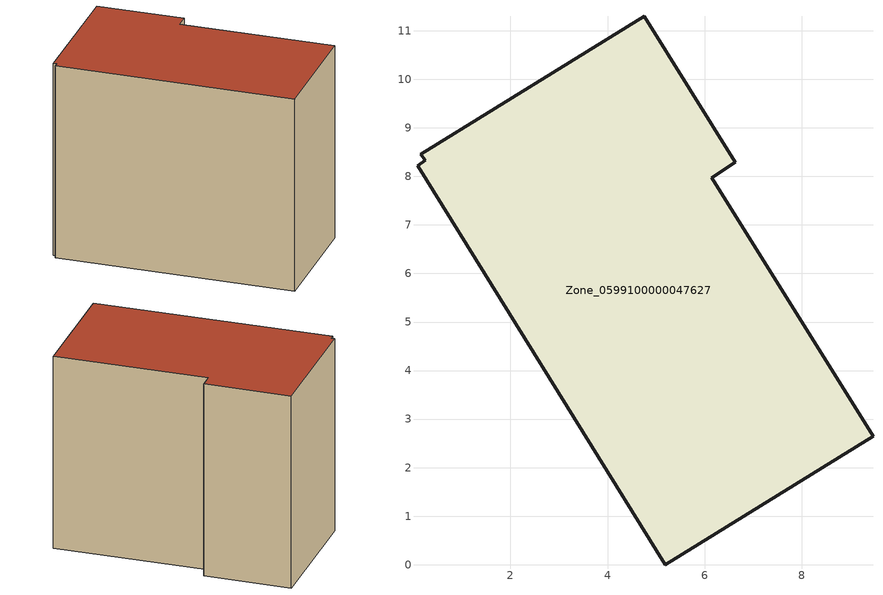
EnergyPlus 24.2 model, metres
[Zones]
Zone_0599100000047627
 floor ground (C_G): 0.25,8.33 0.16,8.46 4.76,11.3 6.63,8.29 6.15,7.97 9.47,2.65 5.19,0 0.09,8.22 z0
 wall outside (C_F): 0.09,8.22 5.19,0 9.47,2.65 6.15,7.97 6.63,8.29 4.76,11.3 0.16,8.46 0.25,8.33 0.09,8.22 z0:8.18
 roof outside (C_R): 0.25,8.33 0.09,8.22 5.19,0 9.47,2.65 6.15,7.97 6.63,8.29 4.76,11.3 0.16,8.46 z8.18
[BUILDING]
Pand.0599100000047627: North Axis=0; Terrain=City; Loads Convergence Tolerance Value=0.04; Temperature Convergence Tolerance Value=0.4; Solar Distribution=FullExterior; Maximum Number of Warmup Days=25; Minimum Number of Warmup Days=1
[Site:Location]
Rotterdam.The.Hague.AP_ZH_NLD Design_Conditions: Latitude=51.96; Longitude=4.45; Time Zone=1; Elevation=-4.5
[SITE:GROUNDTEMPERATURE:BUILDINGSURFACE]
18, 18, 18, 18, 18, 18, 18, 18, 18, 18, 18, 18
[MATERIAL] Thermal Absorptance=0.9; Solar Absorptance=0.7; Visible Absorptance=0.7
Name | Roughness | Thickness | Conductivity | Density | Specific Heat
G.TI.1975-1991 | MediumSmooth | 0.15 | 0.288461 | 540 | 1210
F.TI.1975-1991 | Rough | 0.3 | 0.230769 | 1920 | 840
R.TI.1975-1991 | MediumRough | 0.2 | 0.153846 | 1500 | 1000
[CONSTRUCTION]
C_G: G.TI.1975-1991
C_F: F.TI.1975-1991
C_R: R.TI.1975-1991
[ZONE]
Zone_0599100000047627: Type=1; Multiplier=1; Ceiling Height=Autocalculate; Volume=Autocalculate; Floor Area=autocalculate; Part of Total Floor Area=Yes
[ZONEINFILTRATION:DESIGNFLOWRATE]
Infil_Zone_0599100000047627: Zone or ZoneList or Space or SpaceList=Zone_0599100000047627; Schedule=AlwaysOn; Design Flow Rate Calculation Method=Flow/Area; Flow Rate per Floor Area=0.003; Constant Term Coefficient=1; Temperature Term Coefficient=0; Velocity Term Coefficient=0; Velocity Squared Term Coefficient=0
[HVACTEMPLATE:ZONE:IDEALLOADSAIRSYSTEM]
Zone_0599100000047627: Maximum Heating Supply Air Temperature=50; Minimum Cooling Supply Air Temperature=13; Maximum Heating Supply Air Humidity Ratio=0.0156; Minimum Cooling Supply Air Humidity Ratio=0.0077; Heating Limit=NoLimit; Cooling Limit=NoLimit; Dehumidification Control Type=ConstantSensibleHeatRatio; Cooling Sensible Heat Ratio=0.7; Dehumidification Setpoint=60; Humidification Control Type=None; Humidification Setpoint=30; Outdoor Air Method=None; Outdoor Air Flow Rate per Person=0.00944; Outdoor Air Flow Rate per Zone Floor Area=0; Outdoor Air Flow Rate per Zone=0; Demand Controlled Ventilation Type=None; Outdoor Air Economizer Type=NoEconomizer; Heat Recovery Type=None; Sensible Heat Recovery Effectiveness=0.7; Latent Heat Recovery Effectiveness=0.65
[ZONECONTROL:THERMOSTAT]
ThermostatControl_Zone_0599100000047627: Zone or ZoneList=Zone_0599100000047627; Control Type Schedule=DualSetpointControlType; Control 1=Thermostat_Zone_0599100000047627; Temperature Difference Between Cutout And Setpoint=0
[THERMOSTATSETPOINT:DUALSETPOINT]
Thermostat_Zone_0599100000047627: Heating Setpoint Temperature Schedule=HeatingSetpoint_Zone_0599100000047627; Cooling Setpoint Temperature Schedule=CoolingSetpoint_Zone_0599100000047627
[SCHEDULE:COMPACT]
HeatingSetpoint_Zone_0599100000047627: Through: 12/31, For: AllDays, Until: 24:00, 21
CoolingSetpoint_Zone_0599100000047627: Through: 12/31, For: AllDays, Until: 24:00, 24
DualSetpointControlType: Through: 12/31, For: AllDays, Until: 24:00, 4
AlwaysOn: Through: 12/31, For: AllDays, Until: 24:00, 1
